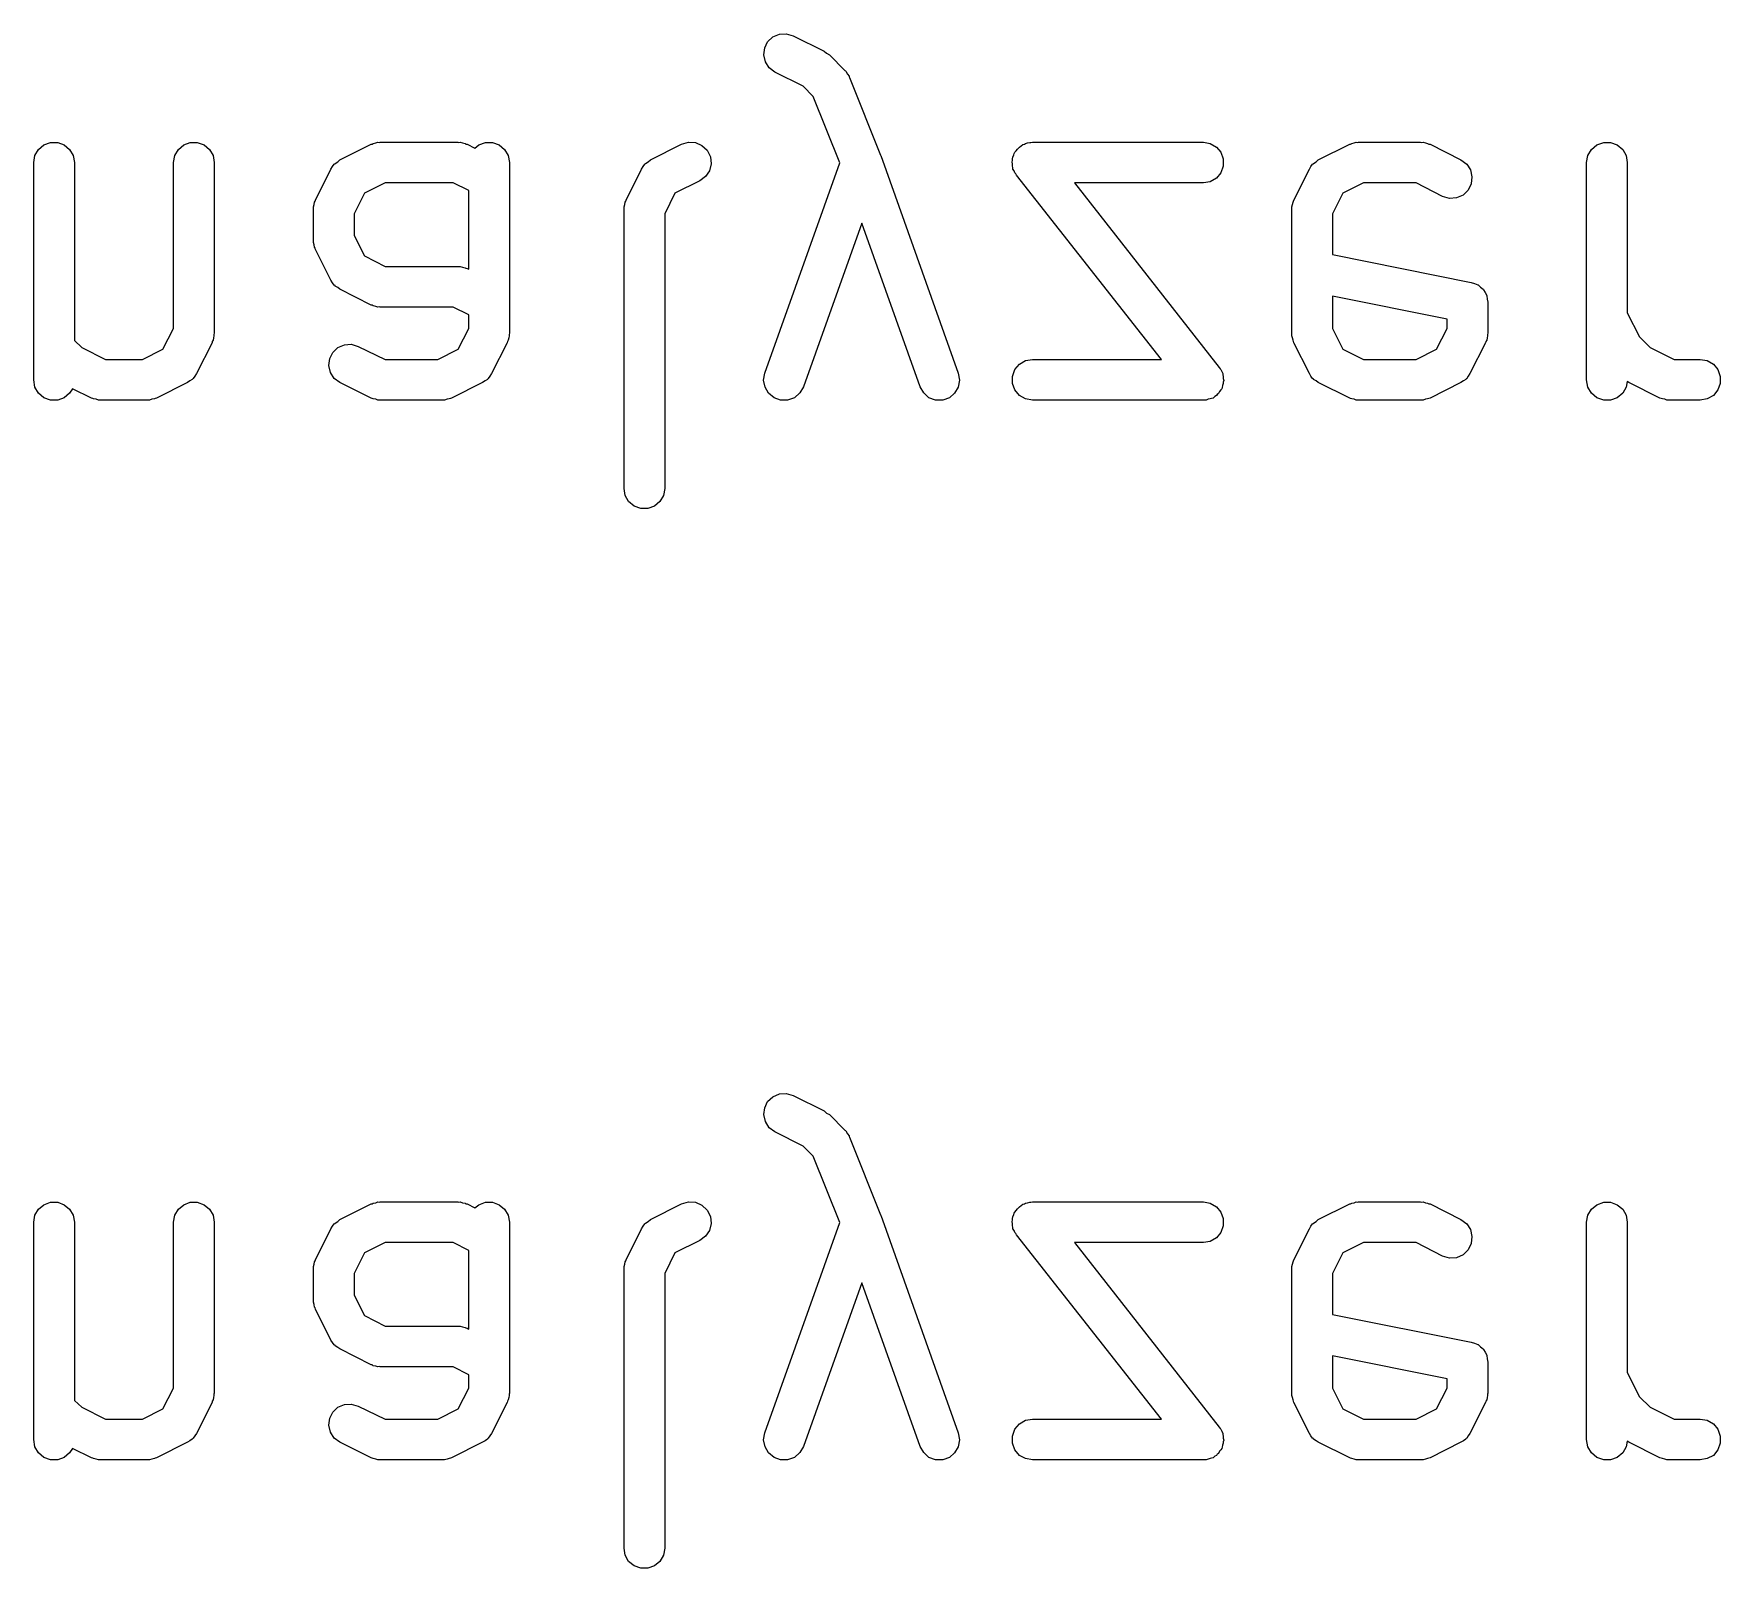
# Model space of a CAD drawing. Extents: x 91.3 to 189.8, y -113.5 to -60.4.
# Drawn here: x 176.331 to 180.468, y -103.887 to -100.122 of the extents above; entities that cross this region are included whole.
import ezdxf

# ---------------------------------------------------------------- set-up
doc = ezdxf.new("R2010")
doc.units = 0
doc.header["$MEASUREMENT"] = 0
doc.layers.add('BLACK', color=7, linetype='CONTINUOUS')

msp = doc.modelspace()

# ---------------------------------------------------------------- linework, layer by layer
at = {"layer": 'Black'}
for p, q in [((178.124, -100.157), (178.131, -100.142)), ((178.131, -100.142), (178.144, -100.13)), ((178.144, -100.13), (178.16, -100.123)), ((178.16, -100.123), (178.177, -100.122)), ((178.177, -100.122), (178.194, -100.127)), ((178.194, -100.127), (178.27, -100.165)), ((178.122, -100.174), (178.124, -100.157)), ((178.126, -100.191), (178.122, -100.174)), ((178.135, -100.206), (178.126, -100.191)), ((178.27, -100.165), (178.276, -100.17)), ((178.276, -100.17), (178.283, -100.174)), ((178.283, -100.174), (178.321, -100.212)), ((178.149, -100.216), (178.135, -100.206)), ((178.218, -100.251), (178.149, -100.216)), ((178.321, -100.212), (178.322, -100.213)), ((178.322, -100.213), (178.323, -100.214)), ((178.323, -100.214), (178.327, -100.221)), ((178.327, -100.221), (178.331, -100.226)), ((178.331, -100.226), (178.331, -100.228)), ((178.331, -100.228), (178.332, -100.229)), ((178.332, -100.229), (178.408, -100.42)), ((178.243, -100.276), (178.218, -100.251)), ((178.308, -100.439), (178.243, -100.276)), ((176.343, -100.406), (176.356, -100.395)), ((176.356, -100.395), (176.372, -100.389)), ((176.372, -100.389), (176.39, -100.389)), ((176.39, -100.389), (176.406, -100.395)), ((176.406, -100.395), (176.419, -100.406)), ((176.686, -100.406), (176.699, -100.395)), ((176.699, -100.395), (176.715, -100.389)), ((176.715, -100.389), (176.732, -100.389)), ((176.732, -100.389), (176.749, -100.395)), ((176.749, -100.395), (176.762, -100.406)), ((177.082, -100.431), (177.159, -100.393)), ((177.159, -100.393), (177.161, -100.393)), ((177.161, -100.393), (177.164, -100.391)), ((177.164, -100.391), (177.17, -100.39)), ((177.17, -100.39), (177.175, -100.388)), ((177.175, -100.388), (177.178, -100.389)), ((177.178, -100.389), (177.181, -100.388)), ((177.181, -100.388), (177.371, -100.388)), ((177.371, -100.388), (177.374, -100.389)), ((177.374, -100.389), (177.377, -100.388)), ((177.377, -100.388), (177.383, -100.39)), ((177.383, -100.39), (177.389, -100.391)), ((177.389, -100.391), (177.391, -100.393)), ((177.391, -100.393), (177.394, -100.393)), ((177.394, -100.393), (177.413, -100.403)), ((177.413, -100.403), (177.423, -100.395)), ((177.423, -100.395), (177.439, -100.389)), ((177.439, -100.389), (177.456, -100.389)), ((177.456, -100.389), (177.473, -100.395)), ((177.473, -100.395), (177.486, -100.406)), ((177.844, -100.431), (177.92, -100.393)), ((177.92, -100.393), (177.937, -100.388)), ((177.937, -100.388), (177.954, -100.389)), ((177.954, -100.389), (177.97, -100.396)), ((177.97, -100.396), (177.983, -100.408)), ((178.744, -100.405), (178.747, -100.403)), ((178.747, -100.403), (178.749, -100.4)), ((178.749, -100.4), (178.753, -100.397)), ((178.753, -100.397), (178.757, -100.394)), ((178.757, -100.394), (178.761, -100.393)), ((178.761, -100.393), (178.764, -100.391)), ((178.764, -100.391), (178.769, -100.39)), ((178.769, -100.39), (178.774, -100.389)), ((178.774, -100.389), (178.777, -100.389)), ((178.777, -100.389), (178.781, -100.388)), ((178.781, -100.388), (179.2, -100.388)), ((179.2, -100.388), (179.217, -100.391)), ((179.217, -100.391), (179.232, -100.4)), ((179.232, -100.4), (179.243, -100.413)), ((179.482, -100.431), (179.559, -100.393)), ((179.559, -100.393), (179.561, -100.393)), ((179.561, -100.393), (179.564, -100.391)), ((179.564, -100.391), (179.57, -100.39)), ((179.57, -100.39), (179.575, -100.388)), ((179.575, -100.388), (179.578, -100.389)), ((179.578, -100.389), (179.581, -100.388)), ((179.581, -100.388), (179.733, -100.388)), ((179.733, -100.388), (179.736, -100.389)), ((179.736, -100.389), (179.739, -100.388)), ((179.739, -100.388), (179.745, -100.39)), ((179.745, -100.39), (179.75, -100.391)), ((179.75, -100.391), (179.753, -100.393)), ((179.753, -100.393), (179.756, -100.393)), ((179.756, -100.393), (179.832, -100.431)), ((180.152, -100.406), (180.165, -100.395)), ((180.165, -100.395), (180.182, -100.389)), ((180.182, -100.389), (180.199, -100.389)), ((180.199, -100.389), (180.215, -100.395)), ((180.215, -100.395), (180.229, -100.406)), ((176.331, -100.438), (176.334, -100.421)), ((176.331, -100.971), (176.331, -100.438)), ((176.334, -100.421), (176.343, -100.406)), ((176.419, -100.406), (176.428, -100.421)), ((176.428, -100.421), (176.431, -100.438)), ((176.431, -100.438), (176.431, -100.875)), ((176.674, -100.438), (176.677, -100.421)), ((176.674, -100.845), (176.674, -100.438)), ((176.677, -100.421), (176.686, -100.406)), ((176.762, -100.406), (176.771, -100.421)), ((176.771, -100.421), (176.774, -100.438)), ((176.774, -100.438), (176.774, -100.857)), ((177.064, -100.448), (177.068, -100.442)), ((177.068, -100.442), (177.07, -100.441)), ((177.07, -100.44), (177.077, -100.436)), ((177.07, -100.441), (177.07, -100.44)), ((177.077, -100.436), (177.082, -100.431)), ((177.486, -100.406), (177.495, -100.421)), ((177.495, -100.421), (177.498, -100.438)), ((177.498, -100.438), (177.498, -100.857)), ((177.826, -100.448), (177.83, -100.442)), ((177.83, -100.442), (177.831, -100.441)), ((177.831, -100.441), (177.832, -100.44)), ((177.832, -100.44), (177.838, -100.436)), ((177.838, -100.436), (177.844, -100.431)), ((177.983, -100.408), (177.991, -100.424)), ((177.993, -100.441), (177.989, -100.458)), ((177.991, -100.424), (177.993, -100.441)), ((178.124, -100.955), (178.308, -100.439)), ((178.408, -100.42), (178.408, -100.42)), ((178.408, -100.42), (178.409, -100.421)), ((178.409, -100.421), (178.409, -100.421)), ((178.409, -100.421), (178.409, -100.421)), ((178.409, -100.421), (178.599, -100.955)), ((178.731, -100.436), (178.732, -100.433)), ((178.732, -100.442), (178.731, -100.436)), ((178.732, -100.429), (178.733, -100.425)), ((178.732, -100.433), (178.732, -100.429)), ((178.732, -100.447), (178.732, -100.442)), ((178.733, -100.425), (178.735, -100.419)), ((178.735, -100.419), (178.736, -100.416)), ((178.736, -100.416), (178.738, -100.413)), ((178.738, -100.413), (178.741, -100.409)), ((178.741, -100.409), (178.744, -100.405)), ((179.243, -100.413), (179.249, -100.429)), ((179.249, -100.429), (179.249, -100.447)), ((179.464, -100.448), (179.468, -100.442)), ((179.468, -100.442), (179.47, -100.441)), ((179.47, -100.44), (179.477, -100.436)), ((179.47, -100.441), (179.47, -100.44)), ((179.477, -100.436), (179.482, -100.431)), ((179.832, -100.431), (179.846, -100.442)), ((179.846, -100.442), (179.855, -100.456)), ((180.14, -100.438), (180.143, -100.421)), ((180.14, -100.971), (180.14, -100.438)), ((180.143, -100.421), (180.152, -100.406)), ((180.229, -100.406), (180.237, -100.421)), ((180.237, -100.421), (180.24, -100.438)), ((180.24, -100.438), (180.24, -100.807)), ((177.022, -100.53), (177.06, -100.454)), ((177.06, -100.454), (177.064, -100.448)), ((177.784, -100.53), (177.822, -100.454)), ((177.822, -100.454), (177.826, -100.448)), ((177.965, -100.483), (177.904, -100.513)), ((177.979, -100.472), (177.965, -100.483)), ((177.989, -100.458), (177.979, -100.472)), ((178.733, -100.45), (178.732, -100.447)), ((178.733, -100.454), (178.733, -100.45)), ((178.736, -100.458), (178.733, -100.454)), ((178.738, -100.463), (178.736, -100.458)), ((178.74, -100.466), (178.738, -100.463)), ((178.742, -100.469), (178.74, -100.466)), ((179.097, -100.921), (178.742, -100.469)), ((179.217, -100.485), (179.2, -100.488)), ((179.232, -100.476), (179.217, -100.485)), ((179.243, -100.463), (179.232, -100.476)), ((179.249, -100.447), (179.243, -100.463)), ((179.422, -100.53), (179.46, -100.454)), ((179.46, -100.454), (179.464, -100.448)), ((179.855, -100.456), (179.859, -100.473)), ((179.859, -100.473), (179.857, -100.49)), ((177.142, -100.513), (177.117, -100.564)), ((177.193, -100.488), (177.142, -100.513)), ((177.36, -100.488), (177.193, -100.488)), ((177.398, -100.507), (177.36, -100.488)), ((177.398, -100.7), (177.398, -100.507)), ((177.904, -100.513), (177.879, -100.564)), ((179.2, -100.488), (178.884, -100.488)), ((178.884, -100.488), (179.239, -100.941)), ((179.542, -100.513), (179.517, -100.564)), ((179.593, -100.488), (179.542, -100.513)), ((179.722, -100.488), (179.593, -100.488)), ((179.787, -100.521), (179.722, -100.488)), ((179.804, -100.526), (179.787, -100.521)), ((179.821, -100.525), (179.804, -100.526)), ((179.837, -100.518), (179.821, -100.525)), ((179.85, -100.506), (179.837, -100.518)), ((179.857, -100.49), (179.85, -100.506)), ((177.017, -100.547), (177.019, -100.541)), ((177.017, -100.55), (177.017, -100.547)), ((177.017, -100.552), (177.017, -100.55)), ((177.017, -100.629), (177.017, -100.552)), ((177.019, -100.541), (177.02, -100.535)), ((177.02, -100.535), (177.021, -100.533)), ((177.021, -100.533), (177.022, -100.53)), ((177.117, -100.564), (177.117, -100.617)), ((177.779, -100.547), (177.781, -100.541)), ((177.779, -100.55), (177.779, -100.547)), ((177.779, -100.552), (177.779, -100.55)), ((177.779, -101.238), (177.779, -100.552)), ((177.781, -100.541), (177.782, -100.535)), ((177.782, -100.535), (177.783, -100.533)), ((177.783, -100.533), (177.784, -100.53)), ((177.879, -100.564), (177.879, -101.238)), ((179.417, -100.547), (179.419, -100.541)), ((179.417, -100.55), (179.417, -100.547)), ((179.417, -100.552), (179.417, -100.55)), ((179.417, -100.857), (179.417, -100.552)), ((179.419, -100.541), (179.42, -100.535)), ((179.42, -100.535), (179.421, -100.533)), ((179.421, -100.533), (179.422, -100.53)), ((179.517, -100.564), (179.517, -100.664)), ((178.362, -100.587), (178.219, -100.988)), ((178.505, -100.988), (178.362, -100.587)), ((177.017, -100.631), (177.017, -100.629)), ((177.017, -100.634), (177.017, -100.631)), ((177.019, -100.64), (177.017, -100.634)), ((177.02, -100.646), (177.019, -100.64)), ((177.021, -100.648), (177.02, -100.646)), ((177.022, -100.651), (177.021, -100.648)), ((177.06, -100.727), (177.022, -100.651)), ((177.117, -100.617), (177.142, -100.667)), ((177.142, -100.667), (177.193, -100.693)), ((177.193, -100.693), (177.371, -100.693)), ((177.371, -100.693), (177.374, -100.693)), ((177.374, -100.693), (177.377, -100.693)), ((177.377, -100.693), (177.383, -100.695)), ((179.517, -100.664), (179.857, -100.732)), ((177.064, -100.733), (177.06, -100.727)), ((177.068, -100.739), (177.064, -100.733)), ((177.383, -100.695), (177.389, -100.696)), ((177.389, -100.696), (177.391, -100.697)), ((177.391, -100.697), (177.394, -100.698)), ((177.394, -100.698), (177.398, -100.7)), ((179.857, -100.732), (179.865, -100.735)), ((179.865, -100.735), (179.873, -100.738)), ((177.07, -100.74), (177.068, -100.739)), ((177.07, -100.741), (177.07, -100.74)), ((177.077, -100.745), (177.07, -100.741)), ((177.082, -100.749), (177.077, -100.745)), ((177.159, -100.788), (177.082, -100.749)), ((179.798, -100.822), (179.517, -100.766)), ((179.517, -100.766), (179.517, -100.845)), ((179.873, -100.738), (179.873, -100.738)), ((179.873, -100.738), (179.874, -100.738)), ((179.874, -100.738), (179.88, -100.744)), ((179.88, -100.744), (179.886, -100.749)), ((179.886, -100.749), (179.886, -100.749)), ((179.886, -100.749), (179.887, -100.75)), ((179.887, -100.75), (179.891, -100.757)), ((179.891, -100.757), (179.895, -100.764)), ((179.895, -100.764), (179.895, -100.764)), ((179.895, -100.764), (179.895, -100.765)), ((179.895, -100.765), (179.896, -100.773)), ((179.896, -100.773), (179.898, -100.781)), ((177.161, -100.788), (177.159, -100.788)), ((177.164, -100.79), (177.161, -100.788)), ((177.17, -100.791), (177.164, -100.79)), ((177.175, -100.793), (177.17, -100.791)), ((177.178, -100.792), (177.175, -100.793)), ((177.181, -100.793), (177.178, -100.792)), ((177.36, -100.793), (177.181, -100.793)), ((177.398, -100.812), (177.36, -100.793)), ((177.398, -100.845), (177.398, -100.812)), ((179.898, -100.781), (179.898, -100.857)), ((180.24, -100.807), (180.27, -100.866)), ((176.648, -100.896), (176.674, -100.845)), ((176.774, -100.857), (176.773, -100.86)), ((176.773, -100.86), (176.773, -100.863)), ((177.372, -100.896), (177.398, -100.845)), ((177.498, -100.857), (177.497, -100.86)), ((177.497, -100.86), (177.497, -100.863)), ((179.417, -100.86), (179.417, -100.857)), ((179.417, -100.863), (179.417, -100.86)), ((179.517, -100.845), (179.542, -100.896)), ((179.772, -100.896), (179.798, -100.845)), ((179.798, -100.845), (179.798, -100.822)), ((179.898, -100.857), (179.897, -100.86)), ((179.897, -100.86), (179.897, -100.863)), ((176.431, -100.875), (176.449, -100.892)), ((176.449, -100.892), (176.507, -100.921)), ((176.598, -100.921), (176.648, -100.896)), ((176.769, -100.88), (176.73, -100.956)), ((176.771, -100.874), (176.769, -100.877)), ((176.769, -100.877), (176.769, -100.88)), ((176.772, -100.868), (176.771, -100.874)), ((176.773, -100.863), (176.772, -100.868)), ((177.065, -100.904), (177.077, -100.892)), ((177.077, -100.892), (177.093, -100.885)), ((177.093, -100.885), (177.11, -100.884)), ((177.11, -100.884), (177.127, -100.889)), ((177.127, -100.889), (177.193, -100.921)), ((177.322, -100.921), (177.372, -100.896)), ((177.492, -100.88), (177.454, -100.956)), ((177.493, -100.877), (177.492, -100.88)), ((177.495, -100.874), (177.493, -100.877)), ((177.496, -100.868), (177.495, -100.874)), ((177.497, -100.863), (177.496, -100.868)), ((179.419, -100.868), (179.417, -100.863)), ((179.42, -100.874), (179.419, -100.868)), ((179.421, -100.877), (179.42, -100.874)), ((179.422, -100.88), (179.421, -100.877)), ((179.46, -100.956), (179.422, -100.88)), ((179.542, -100.896), (179.593, -100.921)), ((179.722, -100.921), (179.772, -100.896)), ((179.892, -100.88), (179.854, -100.956)), ((179.893, -100.877), (179.892, -100.88)), ((179.895, -100.874), (179.893, -100.877)), ((179.896, -100.868), (179.895, -100.874)), ((179.897, -100.863), (179.896, -100.868)), ((180.27, -100.866), (180.296, -100.892)), ((180.296, -100.892), (180.355, -100.921)), ((176.507, -100.921), (176.598, -100.921)), ((177.055, -100.936), (177.057, -100.919)), ((177.059, -100.953), (177.055, -100.936)), ((177.057, -100.919), (177.065, -100.904)), ((177.193, -100.921), (177.322, -100.921)), ((178.738, -100.946), (178.749, -100.933)), ((178.749, -100.933), (178.764, -100.924)), ((178.764, -100.924), (178.781, -100.921)), ((178.781, -100.921), (179.097, -100.921)), ((179.239, -100.941), (179.241, -100.944)), ((179.593, -100.921), (179.722, -100.921)), ((180.355, -100.921), (180.419, -100.921)), ((180.419, -100.921), (180.436, -100.924)), ((180.436, -100.924), (180.451, -100.933)), ((180.451, -100.933), (180.462, -100.946)), ((176.334, -100.989), (176.331, -100.971)), ((176.708, -100.978), (176.632, -101.016)), ((176.714, -100.974), (176.708, -100.978)), ((176.72, -100.97), (176.714, -100.974)), ((176.721, -100.969), (176.72, -100.97)), ((176.722, -100.968), (176.721, -100.969)), ((176.726, -100.962), (176.722, -100.968)), ((176.73, -100.956), (176.726, -100.962)), ((177.068, -100.968), (177.059, -100.953)), ((177.082, -100.978), (177.068, -100.968)), ((177.159, -101.016), (177.082, -100.978)), ((177.432, -100.978), (177.356, -101.016)), ((177.438, -100.974), (177.432, -100.978)), ((177.444, -100.97), (177.438, -100.974)), ((177.445, -100.969), (177.444, -100.97)), ((177.446, -100.968), (177.445, -100.969)), ((177.45, -100.962), (177.446, -100.968)), ((177.454, -100.956), (177.45, -100.962)), ((178.121, -100.972), (178.124, -100.955)), ((178.125, -100.989), (178.121, -100.972)), ((178.599, -100.955), (178.602, -100.972)), ((178.602, -100.972), (178.599, -100.989)), ((178.732, -100.963), (178.738, -100.946)), ((178.732, -100.98), (178.732, -100.963)), ((178.738, -100.996), (178.732, -100.98)), ((179.241, -100.944), (179.243, -100.946)), ((179.243, -100.946), (179.245, -100.951)), ((179.245, -100.951), (179.248, -100.956)), ((179.249, -100.98), (179.247, -100.985)), ((179.248, -100.956), (179.248, -100.959)), ((179.248, -100.959), (179.249, -100.963)), ((179.249, -100.963), (179.249, -100.968)), ((179.249, -100.968), (179.25, -100.973)), ((179.25, -100.973), (179.249, -100.977)), ((179.249, -100.977), (179.249, -100.98)), ((179.464, -100.962), (179.46, -100.956)), ((179.468, -100.968), (179.464, -100.962)), ((179.47, -100.969), (179.468, -100.968)), ((179.47, -100.97), (179.47, -100.969)), ((179.477, -100.974), (179.47, -100.97)), ((179.482, -100.978), (179.477, -100.974)), ((179.559, -101.016), (179.482, -100.978)), ((179.832, -100.978), (179.756, -101.016)), ((179.838, -100.974), (179.832, -100.978)), ((179.844, -100.97), (179.838, -100.974)), ((179.845, -100.969), (179.844, -100.97)), ((179.846, -100.968), (179.845, -100.969)), ((179.85, -100.962), (179.846, -100.968)), ((179.854, -100.956), (179.85, -100.962)), ((180.143, -100.989), (180.14, -100.971)), ((180.24, -100.975), (180.237, -100.989)), ((180.244, -100.978), (180.24, -100.975)), ((180.32, -101.016), (180.244, -100.978)), ((180.462, -100.946), (180.468, -100.963)), ((180.468, -100.98), (180.462, -100.996)), ((180.468, -100.963), (180.468, -100.98)), ((176.343, -101.004), (176.334, -100.989)), ((176.356, -101.015), (176.343, -101.004)), ((176.372, -101.021), (176.356, -101.015)), ((176.39, -101.021), (176.372, -101.021)), ((176.406, -101.015), (176.39, -101.021)), ((176.419, -101.004), (176.406, -101.015)), ((176.426, -100.993), (176.419, -101.004)), ((176.473, -101.016), (176.426, -100.993)), ((176.476, -101.017), (176.473, -101.016)), ((176.478, -101.018), (176.476, -101.017)), ((176.484, -101.019), (176.478, -101.018)), ((176.49, -101.021), (176.484, -101.019)), ((176.492, -101.021), (176.49, -101.021)), ((176.495, -101.021), (176.492, -101.021)), ((176.61, -101.021), (176.495, -101.021)), ((176.612, -101.021), (176.61, -101.021)), ((176.615, -101.021), (176.612, -101.021)), ((176.621, -101.019), (176.615, -101.021)), ((176.627, -101.018), (176.621, -101.019)), ((176.629, -101.017), (176.627, -101.018)), ((176.632, -101.016), (176.629, -101.017)), ((177.161, -101.017), (177.159, -101.016)), ((177.164, -101.018), (177.161, -101.017)), ((177.17, -101.019), (177.164, -101.018)), ((177.175, -101.021), (177.17, -101.019)), ((177.178, -101.021), (177.175, -101.021)), ((177.181, -101.021), (177.178, -101.021)), ((177.333, -101.021), (177.181, -101.021)), ((177.336, -101.021), (177.333, -101.021)), ((177.339, -101.021), (177.336, -101.021)), ((177.345, -101.019), (177.339, -101.021)), ((177.35, -101.018), (177.345, -101.019)), ((177.353, -101.017), (177.35, -101.018)), ((177.356, -101.016), (177.353, -101.017)), ((178.133, -101.004), (178.125, -100.989)), ((178.147, -101.015), (178.133, -101.004)), ((178.163, -101.021), (178.147, -101.015)), ((178.18, -101.021), (178.163, -101.021)), ((178.197, -101.015), (178.18, -101.021)), ((178.21, -101.003), (178.197, -101.015)), ((178.219, -100.988), (178.21, -101.003)), ((178.514, -101.003), (178.505, -100.988)), ((178.527, -101.015), (178.514, -101.003)), ((178.543, -101.021), (178.527, -101.015)), ((178.561, -101.021), (178.543, -101.021)), ((178.577, -101.015), (178.561, -101.021)), ((178.59, -101.004), (178.577, -101.015)), ((178.599, -100.989), (178.59, -101.004)), ((178.749, -101.01), (178.738, -100.996)), ((178.764, -101.018), (178.749, -101.01)), ((178.781, -101.021), (178.764, -101.018)), ((179.2, -101.021), (178.781, -101.021)), ((179.204, -101.021), (179.2, -101.021)), ((179.207, -101.021), (179.204, -101.021)), ((179.212, -101.019), (179.207, -101.021)), ((179.217, -101.018), (179.212, -101.019)), ((179.22, -101.017), (179.217, -101.018)), ((179.224, -101.016), (179.22, -101.017)), ((179.228, -101.012), (179.224, -101.016)), ((179.232, -101.01), (179.228, -101.012)), ((179.234, -101.007), (179.232, -101.01)), ((179.237, -101.005), (179.234, -101.007)), ((179.24, -101), (179.237, -101.005)), ((179.243, -100.996), (179.24, -101)), ((179.245, -100.993), (179.243, -100.996)), ((179.246, -100.99), (179.245, -100.993)), ((179.247, -100.985), (179.246, -100.99)), ((179.561, -101.017), (179.559, -101.016)), ((179.564, -101.018), (179.561, -101.017)), ((179.57, -101.019), (179.564, -101.018)), ((179.575, -101.021), (179.57, -101.019)), ((179.578, -101.021), (179.575, -101.021)), ((179.581, -101.021), (179.578, -101.021)), ((179.733, -101.021), (179.581, -101.021)), ((179.736, -101.021), (179.733, -101.021)), ((179.739, -101.021), (179.736, -101.021)), ((179.745, -101.019), (179.739, -101.021)), ((179.75, -101.018), (179.745, -101.019)), ((179.753, -101.017), (179.75, -101.018)), ((179.756, -101.016), (179.753, -101.017)), ((180.152, -101.004), (180.143, -100.989)), ((180.165, -101.015), (180.152, -101.004)), ((180.182, -101.021), (180.165, -101.015)), ((180.199, -101.021), (180.182, -101.021)), ((180.215, -101.015), (180.199, -101.021)), ((180.229, -101.004), (180.215, -101.015)), ((180.237, -100.989), (180.229, -101.004)), ((180.323, -101.017), (180.32, -101.016)), ((180.326, -101.018), (180.323, -101.017)), ((180.332, -101.019), (180.326, -101.018)), ((180.337, -101.021), (180.332, -101.019)), ((180.34, -101.021), (180.337, -101.021)), ((180.343, -101.021), (180.34, -101.021)), ((180.419, -101.021), (180.343, -101.021)), ((180.436, -101.018), (180.419, -101.021)), ((180.451, -101.01), (180.436, -101.018)), ((180.462, -100.996), (180.451, -101.01)), ((177.782, -101.255), (177.779, -101.238)), ((177.79, -101.27), (177.782, -101.255)), ((177.804, -101.281), (177.79, -101.27)), ((177.867, -101.27), (177.854, -101.281)), ((177.876, -101.255), (177.867, -101.27)), ((177.879, -101.238), (177.876, -101.255)), ((177.82, -101.287), (177.804, -101.281)), ((177.837, -101.287), (177.82, -101.287)), ((177.854, -101.281), (177.837, -101.287)), ((178.122, -102.774), (178.124, -102.757)), ((178.124, -102.757), (178.131, -102.742)), ((178.131, -102.742), (178.144, -102.73)), ((178.144, -102.73), (178.16, -102.723)), ((178.16, -102.723), (178.177, -102.722)), ((178.177, -102.722), (178.194, -102.727)), ((178.194, -102.727), (178.27, -102.765)), ((178.126, -102.791), (178.122, -102.774)), ((178.135, -102.806), (178.126, -102.791)), ((178.27, -102.765), (178.276, -102.77)), ((178.276, -102.77), (178.283, -102.774)), ((178.283, -102.774), (178.321, -102.812)), ((178.149, -102.816), (178.135, -102.806)), ((178.218, -102.851), (178.149, -102.816)), ((178.321, -102.812), (178.322, -102.813)), ((178.322, -102.813), (178.323, -102.814)), ((178.323, -102.814), (178.327, -102.821)), ((178.327, -102.821), (178.331, -102.826)), ((178.331, -102.826), (178.331, -102.828)), ((178.331, -102.828), (178.332, -102.829)), ((178.332, -102.829), (178.408, -103.02)), ((178.243, -102.876), (178.218, -102.851)), ((178.308, -103.039), (178.243, -102.876)), ((176.334, -103.021), (176.343, -103.006)), ((176.343, -103.006), (176.356, -102.995)), ((176.356, -102.995), (176.372, -102.989)), ((176.372, -102.989), (176.39, -102.989)), ((176.39, -102.989), (176.406, -102.995)), ((176.406, -102.995), (176.419, -103.006)), ((176.419, -103.006), (176.428, -103.021)), ((176.677, -103.021), (176.686, -103.006)), ((176.686, -103.006), (176.699, -102.995)), ((176.699, -102.995), (176.715, -102.989)), ((176.715, -102.989), (176.732, -102.989)), ((176.732, -102.989), (176.749, -102.995)), ((176.749, -102.995), (176.762, -103.006)), ((176.762, -103.006), (176.771, -103.021)), ((177.082, -103.031), (177.159, -102.993)), ((177.159, -102.993), (177.161, -102.993)), ((177.161, -102.993), (177.164, -102.991)), ((177.164, -102.991), (177.17, -102.99)), ((177.17, -102.99), (177.175, -102.988)), ((177.175, -102.988), (177.178, -102.989)), ((177.178, -102.989), (177.181, -102.988)), ((177.181, -102.988), (177.371, -102.988)), ((177.371, -102.988), (177.374, -102.989)), ((177.374, -102.989), (177.377, -102.988)), ((177.377, -102.988), (177.383, -102.99)), ((177.383, -102.99), (177.389, -102.991)), ((177.389, -102.991), (177.391, -102.993)), ((177.391, -102.993), (177.394, -102.993)), ((177.394, -102.993), (177.413, -103.003)), ((177.413, -103.003), (177.423, -102.995)), ((177.423, -102.995), (177.439, -102.989)), ((177.439, -102.989), (177.456, -102.989)), ((177.456, -102.989), (177.473, -102.995)), ((177.473, -102.995), (177.486, -103.006)), ((177.486, -103.006), (177.495, -103.021)), ((177.844, -103.031), (177.92, -102.993)), ((177.92, -102.993), (177.937, -102.988)), ((177.937, -102.988), (177.954, -102.989)), ((177.954, -102.989), (177.97, -102.996)), ((177.97, -102.996), (177.983, -103.008)), ((177.983, -103.008), (177.991, -103.024)), ((178.738, -103.013), (178.741, -103.009)), ((178.741, -103.009), (178.744, -103.005)), ((178.744, -103.005), (178.747, -103.003)), ((178.747, -103.003), (178.749, -103)), ((178.749, -103), (178.753, -102.997)), ((178.753, -102.997), (178.757, -102.994)), ((178.757, -102.994), (178.761, -102.993)), ((178.761, -102.993), (178.764, -102.991)), ((178.764, -102.991), (178.769, -102.99)), ((178.769, -102.99), (178.774, -102.989)), ((178.774, -102.989), (178.777, -102.989)), ((178.777, -102.989), (178.781, -102.988)), ((178.781, -102.988), (179.2, -102.988)), ((179.2, -102.988), (179.217, -102.991)), ((179.217, -102.991), (179.232, -103)), ((179.232, -103), (179.243, -103.013)), ((179.482, -103.031), (179.559, -102.993)), ((179.559, -102.993), (179.561, -102.993)), ((179.561, -102.993), (179.564, -102.991)), ((179.564, -102.991), (179.57, -102.99)), ((179.57, -102.99), (179.575, -102.988)), ((179.575, -102.988), (179.578, -102.989)), ((179.578, -102.989), (179.581, -102.988)), ((179.581, -102.988), (179.733, -102.988)), ((179.733, -102.988), (179.736, -102.989)), ((179.736, -102.989), (179.739, -102.988)), ((179.739, -102.988), (179.745, -102.99)), ((179.745, -102.99), (179.75, -102.991)), ((179.75, -102.991), (179.753, -102.993)), ((179.753, -102.993), (179.756, -102.993)), ((179.756, -102.993), (179.832, -103.031)), ((180.143, -103.021), (180.152, -103.006)), ((180.152, -103.006), (180.165, -102.995)), ((180.165, -102.995), (180.182, -102.989)), ((180.182, -102.989), (180.199, -102.989)), ((180.199, -102.989), (180.215, -102.995)), ((180.215, -102.995), (180.229, -103.006)), ((180.229, -103.006), (180.237, -103.021)), ((176.331, -103.038), (176.334, -103.021)), ((176.331, -103.571), (176.331, -103.038)), ((176.428, -103.021), (176.431, -103.038)), ((176.431, -103.038), (176.431, -103.475)), ((176.674, -103.038), (176.677, -103.021)), ((176.674, -103.445), (176.674, -103.038)), ((176.771, -103.021), (176.774, -103.038)), ((176.774, -103.038), (176.774, -103.457)), ((177.06, -103.054), (177.064, -103.048)), ((177.064, -103.048), (177.068, -103.042)), ((177.068, -103.042), (177.07, -103.041)), ((177.07, -103.04), (177.077, -103.036)), ((177.07, -103.041), (177.07, -103.04)), ((177.077, -103.036), (177.082, -103.031)), ((177.495, -103.021), (177.498, -103.038)), ((177.498, -103.038), (177.498, -103.457)), ((177.822, -103.054), (177.826, -103.048)), ((177.826, -103.048), (177.83, -103.042)), ((177.83, -103.042), (177.831, -103.041)), ((177.831, -103.041), (177.832, -103.04)), ((177.832, -103.04), (177.838, -103.036)), ((177.838, -103.036), (177.844, -103.031)), ((177.993, -103.041), (177.989, -103.058)), ((177.991, -103.024), (177.993, -103.041)), ((178.124, -103.555), (178.308, -103.039)), ((178.408, -103.02), (178.408, -103.02)), ((178.408, -103.02), (178.409, -103.021)), ((178.409, -103.021), (178.409, -103.021)), ((178.409, -103.021), (178.409, -103.021)), ((178.409, -103.021), (178.599, -103.555)), ((178.731, -103.036), (178.732, -103.033)), ((178.732, -103.042), (178.731, -103.036)), ((178.732, -103.029), (178.733, -103.025)), ((178.732, -103.033), (178.732, -103.029)), ((178.732, -103.047), (178.732, -103.042)), ((178.733, -103.05), (178.732, -103.047)), ((178.733, -103.025), (178.735, -103.019)), ((178.733, -103.054), (178.733, -103.05)), ((178.735, -103.019), (178.736, -103.016)), ((178.736, -103.016), (178.738, -103.013)), ((179.243, -103.013), (179.249, -103.029)), ((179.249, -103.047), (179.243, -103.063)), ((179.249, -103.029), (179.249, -103.047)), ((179.46, -103.054), (179.464, -103.048)), ((179.464, -103.048), (179.468, -103.042)), ((179.468, -103.042), (179.47, -103.041)), ((179.47, -103.04), (179.477, -103.036)), ((179.47, -103.041), (179.47, -103.04)), ((179.477, -103.036), (179.482, -103.031)), ((179.832, -103.031), (179.846, -103.042)), ((179.846, -103.042), (179.855, -103.056)), ((180.14, -103.038), (180.143, -103.021)), ((180.14, -103.571), (180.14, -103.038)), ((180.237, -103.021), (180.24, -103.038)), ((180.24, -103.038), (180.24, -103.407)), ((177.022, -103.13), (177.06, -103.054)), ((177.193, -103.088), (177.142, -103.113)), ((177.36, -103.088), (177.193, -103.088)), ((177.398, -103.107), (177.36, -103.088)), ((177.784, -103.13), (177.822, -103.054)), ((177.965, -103.083), (177.904, -103.113)), ((177.979, -103.072), (177.965, -103.083)), ((177.989, -103.058), (177.979, -103.072)), ((178.736, -103.058), (178.733, -103.054)), ((178.738, -103.063), (178.736, -103.058)), ((178.74, -103.066), (178.738, -103.063)), ((178.742, -103.069), (178.74, -103.066)), ((179.097, -103.521), (178.742, -103.069)), ((179.2, -103.088), (178.884, -103.088)), ((178.884, -103.088), (179.239, -103.541)), ((179.217, -103.085), (179.2, -103.088)), ((179.232, -103.076), (179.217, -103.085)), ((179.243, -103.063), (179.232, -103.076)), ((179.422, -103.13), (179.46, -103.054)), ((179.593, -103.088), (179.542, -103.113)), ((179.722, -103.088), (179.593, -103.088)), ((179.787, -103.121), (179.722, -103.088)), ((179.857, -103.09), (179.85, -103.106)), ((179.855, -103.056), (179.859, -103.073)), ((179.859, -103.073), (179.857, -103.09)), ((177.019, -103.141), (177.02, -103.135)), ((177.02, -103.135), (177.021, -103.133)), ((177.021, -103.133), (177.022, -103.13)), ((177.142, -103.113), (177.117, -103.164)), ((177.398, -103.3), (177.398, -103.107)), ((177.781, -103.141), (177.782, -103.135)), ((177.782, -103.135), (177.783, -103.133)), ((177.783, -103.133), (177.784, -103.13)), ((177.904, -103.113), (177.879, -103.164)), ((179.419, -103.141), (179.42, -103.135)), ((179.42, -103.135), (179.421, -103.133)), ((179.421, -103.133), (179.422, -103.13)), ((179.542, -103.113), (179.517, -103.164)), ((179.804, -103.126), (179.787, -103.121)), ((179.821, -103.125), (179.804, -103.126)), ((179.837, -103.118), (179.821, -103.125)), ((179.85, -103.106), (179.837, -103.118)), ((177.017, -103.147), (177.019, -103.141)), ((177.017, -103.15), (177.017, -103.147)), ((177.017, -103.152), (177.017, -103.15)), ((177.017, -103.229), (177.017, -103.152)), ((177.117, -103.164), (177.117, -103.217)), ((177.779, -103.147), (177.781, -103.141)), ((177.779, -103.15), (177.779, -103.147)), ((177.779, -103.152), (177.779, -103.15)), ((177.779, -103.838), (177.779, -103.152)), ((177.879, -103.164), (177.879, -103.838)), ((179.417, -103.147), (179.419, -103.141)), ((179.417, -103.15), (179.417, -103.147)), ((179.417, -103.152), (179.417, -103.15)), ((179.417, -103.457), (179.417, -103.152)), ((179.517, -103.164), (179.517, -103.264)), ((177.117, -103.217), (177.142, -103.267)), ((178.362, -103.187), (178.219, -103.588)), ((178.505, -103.588), (178.362, -103.187)), ((177.017, -103.231), (177.017, -103.229)), ((177.017, -103.234), (177.017, -103.231)), ((177.019, -103.24), (177.017, -103.234)), ((177.02, -103.246), (177.019, -103.24)), ((177.021, -103.248), (177.02, -103.246)), ((177.022, -103.251), (177.021, -103.248)), ((177.06, -103.327), (177.022, -103.251)), ((177.142, -103.267), (177.193, -103.293)), ((177.193, -103.293), (177.371, -103.293)), ((177.371, -103.293), (177.374, -103.293)), ((177.374, -103.293), (177.377, -103.293)), ((177.377, -103.293), (177.383, -103.295)), ((177.383, -103.295), (177.389, -103.296)), ((177.389, -103.296), (177.391, -103.297)), ((177.391, -103.297), (177.394, -103.298)), ((177.394, -103.298), (177.398, -103.3)), ((179.517, -103.264), (179.857, -103.332)), ((177.064, -103.333), (177.06, -103.327)), ((177.068, -103.339), (177.064, -103.333)), ((177.07, -103.34), (177.068, -103.339)), ((177.07, -103.341), (177.07, -103.34)), ((177.077, -103.345), (177.07, -103.341)), ((179.857, -103.332), (179.865, -103.335)), ((179.865, -103.335), (179.873, -103.338)), ((179.873, -103.338), (179.873, -103.338)), ((179.873, -103.338), (179.874, -103.338)), ((179.874, -103.338), (179.88, -103.344)), ((177.082, -103.349), (177.077, -103.345)), ((177.159, -103.388), (177.082, -103.349)), ((179.798, -103.422), (179.517, -103.366)), ((179.517, -103.366), (179.517, -103.445)), ((179.88, -103.344), (179.886, -103.349)), ((179.886, -103.349), (179.886, -103.349)), ((179.886, -103.349), (179.887, -103.35)), ((179.887, -103.35), (179.891, -103.357)), ((179.891, -103.357), (179.895, -103.364)), ((179.895, -103.364), (179.895, -103.364)), ((179.895, -103.364), (179.895, -103.365)), ((179.895, -103.365), (179.896, -103.373)), ((179.896, -103.373), (179.898, -103.381)), ((179.898, -103.381), (179.898, -103.457)), ((177.161, -103.388), (177.159, -103.388)), ((177.164, -103.39), (177.161, -103.388)), ((177.17, -103.391), (177.164, -103.39)), ((177.175, -103.393), (177.17, -103.391)), ((177.178, -103.392), (177.175, -103.393)), ((177.181, -103.393), (177.178, -103.392)), ((177.36, -103.393), (177.181, -103.393)), ((177.398, -103.412), (177.36, -103.393)), ((177.398, -103.445), (177.398, -103.412)), ((179.798, -103.445), (179.798, -103.422)), ((180.24, -103.407), (180.27, -103.466)), ((176.648, -103.496), (176.674, -103.445)), ((176.773, -103.463), (176.772, -103.468)), ((176.774, -103.457), (176.773, -103.46)), ((176.773, -103.46), (176.773, -103.463)), ((177.372, -103.496), (177.398, -103.445)), ((177.497, -103.463), (177.496, -103.468)), ((177.498, -103.457), (177.497, -103.46)), ((177.497, -103.46), (177.497, -103.463)), ((179.417, -103.46), (179.417, -103.457)), ((179.417, -103.463), (179.417, -103.46)), ((179.419, -103.468), (179.417, -103.463)), ((179.517, -103.445), (179.542, -103.496)), ((179.772, -103.496), (179.798, -103.445)), ((179.897, -103.463), (179.896, -103.468)), ((179.898, -103.457), (179.897, -103.46)), ((179.897, -103.46), (179.897, -103.463)), ((180.27, -103.466), (180.296, -103.492)), ((176.431, -103.475), (176.449, -103.492)), ((176.449, -103.492), (176.507, -103.521)), ((176.598, -103.521), (176.648, -103.496)), ((176.769, -103.48), (176.73, -103.556)), ((176.771, -103.474), (176.769, -103.477)), ((176.769, -103.477), (176.769, -103.48)), ((176.772, -103.468), (176.771, -103.474)), ((177.057, -103.519), (177.065, -103.504)), ((177.065, -103.504), (177.077, -103.492)), ((177.077, -103.492), (177.093, -103.485)), ((177.093, -103.485), (177.11, -103.484)), ((177.11, -103.484), (177.127, -103.489)), ((177.127, -103.489), (177.193, -103.521)), ((177.322, -103.521), (177.372, -103.496)), ((177.492, -103.48), (177.454, -103.556)), ((177.493, -103.477), (177.492, -103.48)), ((177.495, -103.474), (177.493, -103.477)), ((177.496, -103.468), (177.495, -103.474)), ((179.42, -103.474), (179.419, -103.468)), ((179.421, -103.477), (179.42, -103.474)), ((179.422, -103.48), (179.421, -103.477)), ((179.46, -103.556), (179.422, -103.48)), ((179.542, -103.496), (179.593, -103.521)), ((179.722, -103.521), (179.772, -103.496)), ((179.892, -103.48), (179.854, -103.556)), ((179.893, -103.477), (179.892, -103.48)), ((179.895, -103.474), (179.893, -103.477)), ((179.896, -103.468), (179.895, -103.474)), ((180.296, -103.492), (180.355, -103.521)), ((176.507, -103.521), (176.598, -103.521)), ((177.055, -103.536), (177.057, -103.519)), ((177.059, -103.553), (177.055, -103.536)), ((177.193, -103.521), (177.322, -103.521)), ((178.732, -103.563), (178.738, -103.546)), ((178.738, -103.546), (178.749, -103.533)), ((178.749, -103.533), (178.764, -103.524)), ((178.764, -103.524), (178.781, -103.521)), ((178.781, -103.521), (179.097, -103.521)), ((179.239, -103.541), (179.241, -103.544)), ((179.241, -103.544), (179.243, -103.546)), ((179.243, -103.546), (179.245, -103.551)), ((179.593, -103.521), (179.722, -103.521)), ((180.355, -103.521), (180.419, -103.521)), ((180.419, -103.521), (180.436, -103.524)), ((180.436, -103.524), (180.451, -103.533)), ((180.451, -103.533), (180.462, -103.546)), ((180.462, -103.546), (180.468, -103.563)), ((176.334, -103.589), (176.331, -103.571)), ((176.343, -103.604), (176.334, -103.589)), ((176.708, -103.578), (176.632, -103.616)), ((176.714, -103.574), (176.708, -103.578)), ((176.72, -103.57), (176.714, -103.574)), ((176.721, -103.569), (176.72, -103.57)), ((176.722, -103.568), (176.721, -103.569)), ((176.726, -103.562), (176.722, -103.568)), ((176.73, -103.556), (176.726, -103.562)), ((177.068, -103.568), (177.059, -103.553)), ((177.082, -103.578), (177.068, -103.568)), ((177.159, -103.616), (177.082, -103.578)), ((177.432, -103.578), (177.356, -103.616)), ((177.438, -103.574), (177.432, -103.578)), ((177.444, -103.57), (177.438, -103.574)), ((177.445, -103.569), (177.444, -103.57)), ((177.446, -103.568), (177.445, -103.569)), ((177.45, -103.562), (177.446, -103.568)), ((177.454, -103.556), (177.45, -103.562)), ((178.121, -103.572), (178.124, -103.555)), ((178.125, -103.589), (178.121, -103.572)), ((178.133, -103.604), (178.125, -103.589)), ((178.219, -103.588), (178.21, -103.603)), ((178.514, -103.603), (178.505, -103.588)), ((178.599, -103.589), (178.59, -103.604)), ((178.599, -103.555), (178.602, -103.572)), ((178.602, -103.572), (178.599, -103.589)), ((178.732, -103.58), (178.732, -103.563)), ((178.738, -103.596), (178.732, -103.58)), ((179.245, -103.551), (179.248, -103.556)), ((179.246, -103.59), (179.245, -103.593)), ((179.247, -103.585), (179.246, -103.59)), ((179.249, -103.58), (179.247, -103.585)), ((179.248, -103.556), (179.248, -103.559)), ((179.248, -103.559), (179.249, -103.563)), ((179.249, -103.563), (179.249, -103.568)), ((179.249, -103.568), (179.25, -103.573)), ((179.25, -103.573), (179.249, -103.577)), ((179.249, -103.577), (179.249, -103.58)), ((179.464, -103.562), (179.46, -103.556)), ((179.468, -103.568), (179.464, -103.562)), ((179.47, -103.569), (179.468, -103.568)), ((179.47, -103.57), (179.47, -103.569)), ((179.477, -103.574), (179.47, -103.57)), ((179.482, -103.578), (179.477, -103.574)), ((179.559, -103.616), (179.482, -103.578)), ((179.832, -103.578), (179.756, -103.616)), ((179.838, -103.574), (179.832, -103.578)), ((179.844, -103.57), (179.838, -103.574)), ((179.845, -103.569), (179.844, -103.57)), ((179.846, -103.568), (179.845, -103.569)), ((179.85, -103.562), (179.846, -103.568)), ((179.854, -103.556), (179.85, -103.562)), ((180.143, -103.589), (180.14, -103.571)), ((180.152, -103.604), (180.143, -103.589)), ((180.237, -103.589), (180.229, -103.604)), ((180.24, -103.575), (180.237, -103.589)), ((180.244, -103.578), (180.24, -103.575)), ((180.32, -103.616), (180.244, -103.578)), ((180.468, -103.58), (180.462, -103.596)), ((180.468, -103.563), (180.468, -103.58)), ((176.356, -103.615), (176.343, -103.604)), ((176.372, -103.621), (176.356, -103.615)), ((176.39, -103.621), (176.372, -103.621)), ((176.406, -103.615), (176.39, -103.621)), ((176.419, -103.604), (176.406, -103.615)), ((176.426, -103.593), (176.419, -103.604)), ((176.473, -103.616), (176.426, -103.593)), ((176.476, -103.617), (176.473, -103.616)), ((176.478, -103.618), (176.476, -103.617)), ((176.484, -103.619), (176.478, -103.618)), ((176.49, -103.621), (176.484, -103.619)), ((176.492, -103.621), (176.49, -103.621)), ((176.495, -103.621), (176.492, -103.621)), ((176.61, -103.621), (176.495, -103.621)), ((176.612, -103.621), (176.61, -103.621)), ((176.615, -103.621), (176.612, -103.621)), ((176.621, -103.619), (176.615, -103.621)), ((176.627, -103.618), (176.621, -103.619)), ((176.629, -103.617), (176.627, -103.618)), ((176.632, -103.616), (176.629, -103.617)), ((177.161, -103.617), (177.159, -103.616)), ((177.164, -103.618), (177.161, -103.617)), ((177.17, -103.619), (177.164, -103.618)), ((177.175, -103.621), (177.17, -103.619)), ((177.178, -103.621), (177.175, -103.621)), ((177.181, -103.621), (177.178, -103.621)), ((177.333, -103.621), (177.181, -103.621)), ((177.336, -103.621), (177.333, -103.621)), ((177.339, -103.621), (177.336, -103.621)), ((177.345, -103.619), (177.339, -103.621)), ((177.35, -103.618), (177.345, -103.619)), ((177.353, -103.617), (177.35, -103.618)), ((177.356, -103.616), (177.353, -103.617)), ((178.147, -103.615), (178.133, -103.604)), ((178.163, -103.621), (178.147, -103.615)), ((178.18, -103.621), (178.163, -103.621)), ((178.197, -103.615), (178.18, -103.621)), ((178.21, -103.603), (178.197, -103.615)), ((178.527, -103.615), (178.514, -103.603)), ((178.543, -103.621), (178.527, -103.615)), ((178.561, -103.621), (178.543, -103.621)), ((178.577, -103.615), (178.561, -103.621)), ((178.59, -103.604), (178.577, -103.615)), ((178.749, -103.61), (178.738, -103.596)), ((178.764, -103.618), (178.749, -103.61)), ((178.781, -103.621), (178.764, -103.618)), ((179.2, -103.621), (178.781, -103.621)), ((179.204, -103.621), (179.2, -103.621)), ((179.207, -103.621), (179.204, -103.621)), ((179.212, -103.619), (179.207, -103.621)), ((179.217, -103.618), (179.212, -103.619)), ((179.22, -103.617), (179.217, -103.618)), ((179.224, -103.616), (179.22, -103.617)), ((179.228, -103.612), (179.224, -103.616)), ((179.232, -103.61), (179.228, -103.612)), ((179.234, -103.607), (179.232, -103.61)), ((179.237, -103.605), (179.234, -103.607)), ((179.24, -103.6), (179.237, -103.605)), ((179.243, -103.596), (179.24, -103.6)), ((179.245, -103.593), (179.243, -103.596)), ((179.561, -103.617), (179.559, -103.616)), ((179.564, -103.618), (179.561, -103.617)), ((179.57, -103.619), (179.564, -103.618)), ((179.575, -103.621), (179.57, -103.619)), ((179.578, -103.621), (179.575, -103.621)), ((179.581, -103.621), (179.578, -103.621)), ((179.733, -103.621), (179.581, -103.621)), ((179.736, -103.621), (179.733, -103.621)), ((179.739, -103.621), (179.736, -103.621)), ((179.745, -103.619), (179.739, -103.621)), ((179.75, -103.618), (179.745, -103.619)), ((179.753, -103.617), (179.75, -103.618)), ((179.756, -103.616), (179.753, -103.617)), ((180.165, -103.615), (180.152, -103.604)), ((180.182, -103.621), (180.165, -103.615)), ((180.199, -103.621), (180.182, -103.621)), ((180.215, -103.615), (180.199, -103.621)), ((180.229, -103.604), (180.215, -103.615)), ((180.323, -103.617), (180.32, -103.616)), ((180.326, -103.618), (180.323, -103.617)), ((180.332, -103.619), (180.326, -103.618)), ((180.337, -103.621), (180.332, -103.619)), ((180.34, -103.621), (180.337, -103.621)), ((180.343, -103.621), (180.34, -103.621)), ((180.419, -103.621), (180.343, -103.621)), ((180.436, -103.618), (180.419, -103.621)), ((180.451, -103.61), (180.436, -103.618)), ((180.462, -103.596), (180.451, -103.61)), ((177.782, -103.855), (177.779, -103.838)), ((177.879, -103.838), (177.876, -103.855)), ((177.79, -103.87), (177.782, -103.855)), ((177.804, -103.881), (177.79, -103.87)), ((177.867, -103.87), (177.854, -103.881)), ((177.876, -103.855), (177.867, -103.87)), ((177.82, -103.887), (177.804, -103.881)), ((177.837, -103.887), (177.82, -103.887)), ((177.854, -103.881), (177.837, -103.887))]:
    msp.add_line(p, q, dxfattribs=at)

doc.saveas('drawing.dxf')
